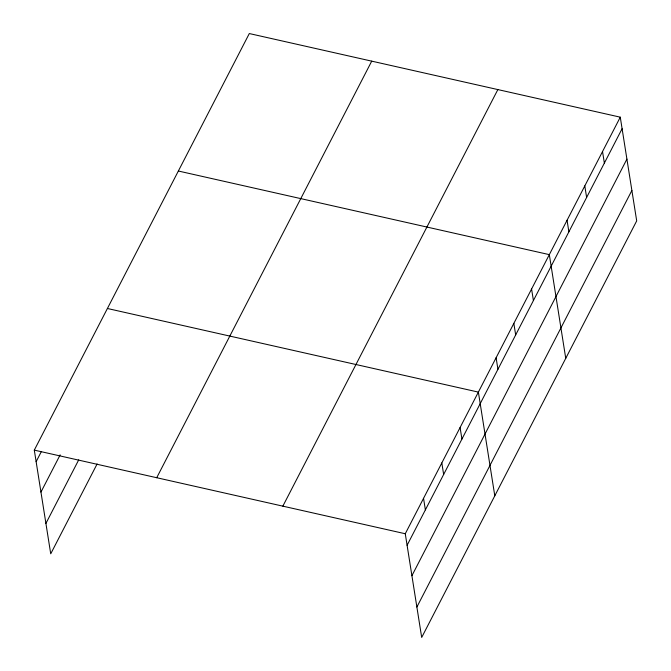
<?xml version="1.0" encoding="UTF-8"?>
<svg xmlns="http://www.w3.org/2000/svg" width="671" height="671" viewBox="0 0 671 671"><rect width="100%" height="100%" fill="white"/><g stroke="black" fill="none" stroke-linecap="round" stroke-linejoin="round"><path stroke-width="1.01" d="M97.119 463.946L50.728 553.827L34.305 450.124L249.31 33.55L620.272 117.173L636.695 220.876L421.69 637.45L405.267 533.747L620.272 117.173M36.133 461.673L41.292 451.692M40.948 492.086L60.164 454.863M45.913 523.422L78.717 459.861M156.72 477.718L371.726 61.145M282.852 506.152L497.857 89.578M407.096 545.297L622.101 128.715M411.91 575.71L626.915 159.128M416.876 607.037L631.881 190.463M178.36 171.021L549.323 254.636L565.745 358.339M107.402 308.492L478.373 392.107L494.795 495.81M34.305 450.124L405.267 533.747M602.533 151.537L604.361 163.087M584.793 185.909L586.622 197.45M567.054 220.273L568.882 231.822M531.583 289.008L533.411 300.558M513.843 323.372L515.672 334.921M496.104 357.744L497.932 369.293M460.096 427.519L461.925 439.069M441.82 462.931L443.648 474.481M423.544 498.335L425.372 509.885"/></g></svg>
